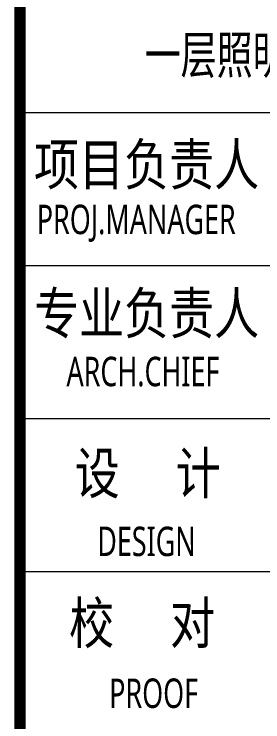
# Model space of a CAD drawing. Header units: inches. Extents: x -3272461 to -2504170, y 403793 to 1071042.
# Drawn here: x -2657881 to -2654718, y 724039 to 733061 of the extents above; entities that cross this region are included whole.
import ezdxf
from ezdxf.enums import TextEntityAlignment as Align

# ---------------------------------------------------------------- set-up
doc = ezdxf.new("R2010")
doc.units = ezdxf.units.IN
doc.header["$LTSCALE"] = 1000
doc.header["$MEASUREMENT"] = 0
doc.layers.get('0').update_dxf_attribs({"lineweight": 18})
for name, color, linetype, lineweight in [('0-TK', 4, 'Continuous', 18), ('PUB_TITLE', 153, 'Continuous', 18), ('图签文字', 4, 'Continuous', 18)]:
    doc.layers.add(name, color=color, linetype=linetype, lineweight=lineweight)
doc.styles.add('-黑体', font='', dxfattribs={"width": 0.7})
doc.styles.add('建筑图签-黑', font='', dxfattribs={"width": 0.7})
doc.styles.get('-黑体').set_extended_font_data('微软雅黑')
doc.styles.get('建筑图签-黑').set_extended_font_data('黑体')

msp = doc.modelspace()

# ---------------------------------------------------------------- linework, layer by layer
at = {"layer": '0-TK'}
msp.add_lwpolyline([(-2657808.5, 712630.6, 144, 144, 0), (-2657808.5, 772630.6, 144, 144, 0)], format="xyseb", dxfattribs=at)
at = {"layer": 'PUB_TITLE'}
for p, q in [((-2657808.5, 731806.8), (-2651494.3, 731806.8)), ((-2657808.5, 731806.8), (-2651494.3, 731806.8)), ((-2657808.5, 731806.8), (-2651494.3, 731806.8)), ((-2657808.5, 729856.8), (-2651494.3, 729856.8)), ((-2657808.5, 727906.8), (-2651494.3, 727906.8)), ((-2657808.5, 725956.8), (-2651494.3, 725956.8))]:
    msp.add_line(p, q, dxfattribs=at)

# ---------------------------------------------------------------- texts
at = {"style": '-黑体'}
for s, height, width, p in [('项目负责人', 525, 0.8, (-2657628.5, 731144.8)), ('PROJ.MANAGER', 375, 0.7, (-2657592.5, 730444.5)), ('专业负责人', 525, 0.8, (-2657628.5, 729248.1)), ('ARCH.CHIEF', 375, 0.7, (-2657215.2, 728505.9)), ('DESIGN', 375, 0.7, (-2656823.8, 726340.2)), ('PROOF', 375, 0.7, (-2656672, 724403.7))]:
    msp.add_text(s, height=height, dxfattribs=dict(at, width=width)).set_placement(p, align=Align.MIDDLE_LEFT)
at = {"char_height": 525, "attachment_point": 4, "style": '-黑体'}
for s, insert, width in [('{\\W0.8;设     计}', (-2657110.4, 727180.1), 2865.051), ('{\\W0.8;校     对}', (-2657182.4, 725269.5), 2876.32)]:
    msp.add_mtext(s, dxfattribs=dict(at, insert=insert, width=width))
at = {"layer": '图签文字', "color": 4, "style": '建筑图签-黑', "width": 0.7}
msp.add_text('一层照明平面图', height=480, dxfattribs=at).set_placement((-2654617.7, 732303.7), align=Align.CENTER)

doc.saveas('drawing.dxf')
